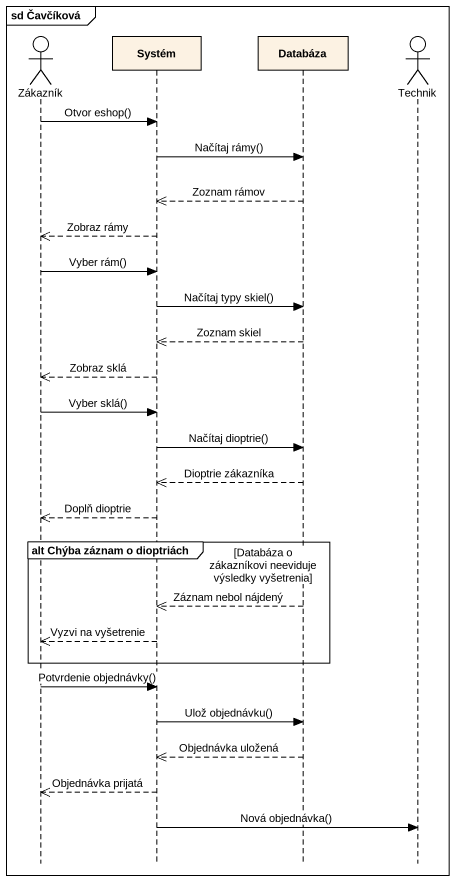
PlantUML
@startuml
mainframe sd Čavčíková
hide footbox
actor Zákazník
participant Systém
participant Databáza
actor Technik

Zákazník -> Systém : Otvor eshop()
Systém -> Databáza : Načítaj rámy()
Databáza -->> Systém : Zoznam rámov
Systém -->> Zákazník : Zobraz rámy
Zákazník -> Systém : Vyber rám()
Systém -> Databáza : Načítaj typy skiel()
Databáza -->> Systém : Zoznam skiel
Systém -->> Zákazník : Zobraz sklá
Zákazník -> Systém : Vyber sklá()
Systém -> Databáza : Načítaj dioptrie()
Databáza -->> Systém : Dioptrie zákazníka
Systém -->> Zákazník : Doplň dioptrie
group alt Chýba záznam o dioptriách [Databáza o zákazníkovi neeviduje výsledky vyšetrenia]
  Databáza -->> Systém : Záznam nebol nájdený
  Systém -->> Zákazník : Vyzvi na vyšetrenie
end
Zákazník -> Systém : Potvrdenie objednávky()
Systém -> Databáza : Ulož objednávku()
Databáza -->> Systém : Objednávka uložená
Systém -->> Zákazník : Objednávka prijatá
Systém -> Technik : Nová objednávka()
@enduml
